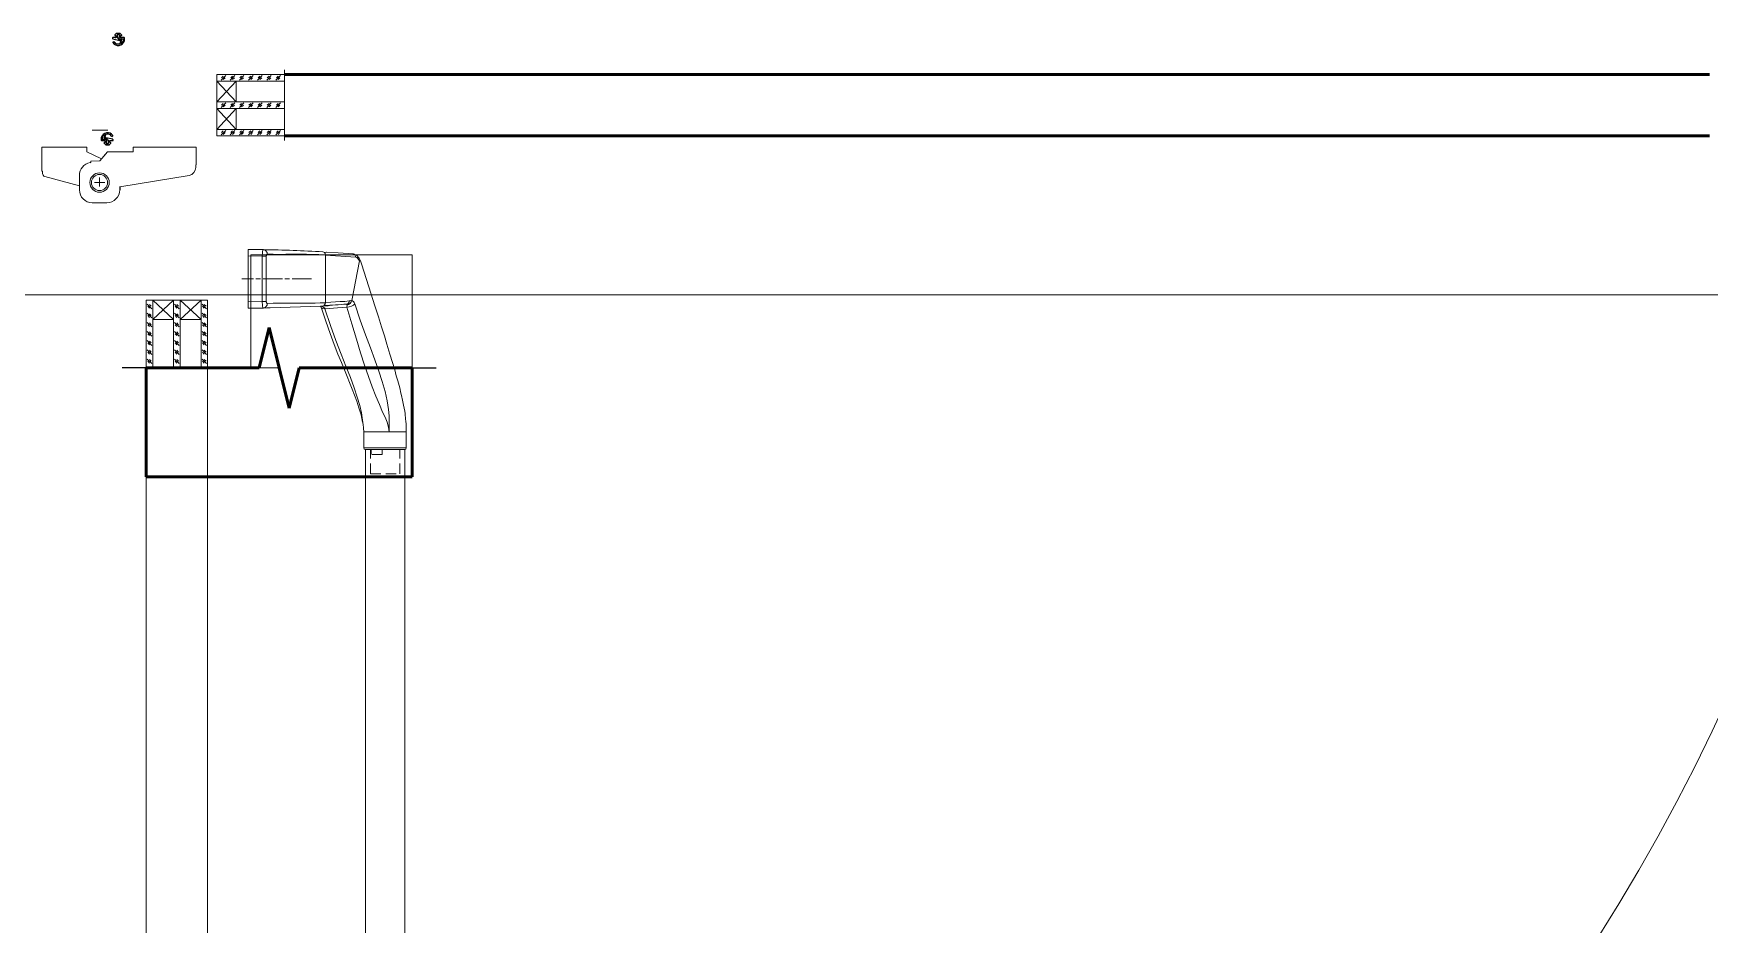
# Model space of a CAD drawing. Header units: millimetres. Extents: x -7155 to 483283, y -227682 to 148426.
# Drawn here: x 30536 to 31576, y 70454 to 71007 of the extents above; entities that cross this region are included whole.
import ezdxf

# ---------------------------------------------------------------- set-up
doc = ezdxf.new("R2010")
doc.units = ezdxf.units.MM
for name, pattern in [('CENTER2', [28.575, 19.05, -3.175, 3.175, -3.175]), ('CENTERLINE', [30, 12, -1.5, 3, -1.5, 12]), ('HIDDEN', [9.525, 6.35, -3.175])]:
    doc.linetypes.add(name, pattern=pattern)
doc.layers.add('001', color=7, linetype='Continuous')
for name, color, linetype, lineweight in [('Al', 59, 'Continuous', 13), ('Cen', 1, 'CENTER2', 13), ('OSN', 7, 'Continuous', 0), ('АР_Двери_внутренние_антипаника', 7, 'Continuous', 0), ('АР_Стены_Стекло', 4, 'Continuous', 13), ('Витражные конструкции', 252, 'Continuous', 15), ('СПДС_СИМВОЛЫ', 213, 'Continuous', 25)]:
    doc.layers.add(name, color=color, linetype=linetype, lineweight=lineweight)
doc.layers.add('РД_Витраж_проем', color=80, linetype='Continuous', lineweight=0, plot=False)

# ---------------------------------------------------------------- blocks, each defined once
blk = doc.blocks.new('ТПУ-45.02')
at = {"elevation": 0}
blk.add_lwpolyline([(-2, 2.5, -0.916659), (-1.5, 2.4), (-1.5, 1.4, -0.398231), (-1.6, 1.3), (-1.9, 1.3, 0.668179), (-2.1, 0.9), (-1.3, 0.1, 0.198912), (-1.1, 0), (1.2, 0, 0.198912), (1.3, 0.1), (2.1, 0.9, 0.668179), (2, 1.3), (1.6, 1.3, -0.414214), (1.5, 1.4), (1.5, 2.4, -0.904069), (2, 2.5), (3.3, 2.5, 0.414214), (3.5, 2.7), (3.5, 3.1, 0.327426), (3.3, 3.4), (-1, 4.3, 0.167079), (-1.2, 4.3, -0.978527), (-1.6, 4.8, 0.140808), (-1.5, 4.9), (-1, 6.4, -0.301775), (-0.8, 6.6, -0.191208), (1.6, 6.3, -0.2528), (1.7, 6.1, 0.249371), (1.8, 5.9, -0.087675), (2.5, 5.2, 0.34791), (2.8, 5.1), (3.3, 5.4, 0.434986), (3.4, 5.7, 0.631386), (-3.8, 4.5), (-3.8, 2.7, 0.423855), (-3.6, 2.5)], format="xyb", close=True, dxfattribs=at)
blk.add_lwpolyline([(-2, 4.3, 0.440609), (-1.8, 4), (-0.5, 3.8, -0.880439), (-0.6, 3.3), (-3.2, 3.3, -0.266716), (-1.7, 6.2, -0.681981), (-1.5, 6.1)], format="xyb", close=True)
blk.add_lwpolyline([(0.6, 0.7, 0.413945), (0.7, 0.8), (0.7, 2.4, 0.414214), (0.5, 2.7), (-0.4, 2.7, 0.414214), (-0.7, 2.4), (-0.7, 0.8, 0.413945), (-0.5, 0.7), (0.6, 0.7)], format="xyb")
blk = doc.blocks.new('РУ-65.05')
blk.add_blockref('ТПУ-45.02', (-2.6, -2.5))
blk = doc.blocks.new('petlia_dv')
for p, q in [((-59.9, 22), (-59.9, 11)), ((-59.9, 22), (-24.3, 22)), ((-20.9, 22), (-24.3, 22)), ((-20.9, 22), (-20.9, 19)), ((7.9, 22), (32.5, 22)), ((7.9, 22), (7.9, 19)), ((35.9, 22), (32.5, 22)), ((35.9, 22), (35.9, 7)), ((-59.9, 11), (-59.7, 11)), ((-59.7, 11), (-59.7, 9.4)), ((-20.9, 19), (-4.9, 19)), ((-4.9, 19), (-0.2, 13.4)), ((-4.9, 19), (-2.7, 16.3)), ((7.9, 19), (-1.3, 14.8)), ((-0.2, 13.4), (5.5, 13.3)), ((5.5, 13.3), (5.5, 12.4)), ((5.9, 12.3), (5.5, 12.4)), ((-12.5, -2.6), (-55.6, 4.4)), ((12.5, 4.5), (12.5, -4.5)), ((12.5, -2), (33.9, 3.8)), ((35.9, 7), (35.4, 7)), ((35.4, 7), (35.4, 5.7)), ((-12.5, -2.6), (-12.5, -4.5)), ((12.5, -2.4), (12.5, -4.5)), ((4.5, -12.5), (-4.5, -12.5)), ((-4.5, -12.5), (4.5, -12.5))]:
    blk.add_line(p, q)
for radius in [6, 5]:
    blk.add_circle((0, 0), radius)
for centre, radius, start, end in [((4.5, 4.5), 8, 0, 80), ((-54.7, 9.4), 5, 180, 260), ((33.4, 5.7), 2, 285, 0), ((-4.5, -4.5), 8, 180, 270), ((-4.5, -4.5), 8, 180, 270), ((4.5, -4.5), 8, 270, 0), ((4.5, -4.5), 8, 270, 0)]:
    blk.add_arc(centre, radius, start, end)
at = {"layer": '001'}
blk.add_line((-12.5, -2.5), (-12.5, -4.5), dxfattribs=at)
at = {"layer": 'Cen', "ltscale": 0.5}
blk.add_line((3.2, 0), (-3.2, 0), dxfattribs=at)
at = {"layer": 'Cen', "ltscale": 0.3}
blk.add_line((0, 3.2), (0, -2.8), dxfattribs=at)
blk = doc.blocks.new('Стекло 4 мм разрез')
at = {"layer": 'Al'}
for p, q in [((-2, -41.9), (-2, 0)), ((2, -41.9), (2, 0))]:
    blk.add_line(p, q, dxfattribs=at)
at = {"layer": 'Al', "ltscale": 4}
blk.add_line((2, 0), (-2, 0), dxfattribs=at)
at = {"layer": 'Al', "color": 5, "linetype": 'Continuous'}
for p, q in [((-1.4, -5.4), (1.4, -2.5)), ((-1.4, -11), (1.4, -8.2)), ((-1.1, -3.9), (0, -2.8)), ((-1.1, -9.6), (0, -8.5)), ((0, -5.1), (1.1, -3.9)), ((0, -10.8), (1.1, -9.6)), ((-1.4, -16.7), (1.4, -13.9)), ((-1.4, -22.4), (1.4, -19.6)), ((-1.1, -15.3), (0, -14.2)), ((-1.1, -21), (0, -19.8)), ((0, -16.4), (1.1, -15.3)), ((-1.4, -28.1), (1.4, -25.2)), ((-1.4, -33.7), (1.4, -30.9)), ((-1.1, -26.6), (0, -25.5)), ((-1.1, -32.3), (0, -31.2)), ((0, -22.1), (1.1, -21)), ((0, -27.8), (1.1, -26.6)), ((-1.4, -39.4), (1.4, -36.6)), ((-1.1, -38), (0, -36.9)), ((0, -33.5), (1.1, -32.3)), ((0, -39.1), (1.1, -38))]:
    blk.add_line(p, q, dxfattribs=at)
blk = doc.blocks.new('СПД 38 4+4+4')
at = {"layer": 'Al', "ltscale": 4}
for p, q in [((4, 0), (17, -12)), ((4, -12), (17, 0)), ((21, 0), (34, -12)), ((21, -12), (34, 0))]:
    blk.add_line(p, q, dxfattribs=at)
for points in [[(4, 0), (17, 0), (17, -12), (4, -12)], [(21, 0), (34, 0), (34, -12), (21, -12)]]:
    blk.add_lwpolyline(points, close=True, dxfattribs=at)
at = {"layer": 'Cen', "ltscale": 5}
blk.add_line((41, -41.9), (-3, -41.9), dxfattribs=at)
at = {"layer": 'Al', "ltscale": 4}
for p in [(2, 0), (19, 0), (36, 0)]:
    blk.add_blockref('Стекло 4 мм разрез', p, dxfattribs=at)

msp = doc.modelspace()

# ---------------------------------------------------------------- linework, layer by layer
at = {"color": 18, "lineweight": 50, "true_color": 0x000000}
for p, q in [((30681.8, 70824.8), (30675.6, 70799.8)), ((30694.3, 70774.8), (30681.8, 70824.8)), ((30675.6, 70799.8), (30605.6, 70799.8)), ((30605.6, 70799.8), (30605.6, 70732.2)), ((30700.6, 70799.8), (30694.3, 70774.8)), ((30770.6, 70799.8), (30700.6, 70799.8)), ((30770.6, 70732.2), (30770.6, 70799.8)), ((30605.6, 70732.2), (30770.6, 70732.2))]:
    msp.add_line(p, q, dxfattribs=at)
at = {"layer": 'OSN', "color": 18, "true_color": 0x000000}
msp.add_line((30572, 70947.3), (30581.8, 70947.3), dxfattribs=at)
at = {"layer": 'АР_Двери_внутренние_антипаника', "color": 18, "linetype": 'Continuous', "true_color": 0x000000}
for p, q in [((30668.9, 70836.7), (30668.9, 70873.2)), ((30668.9, 70873.2), (30678.3, 70873.1)), ((30677.6, 70869.1), (30668.9, 70869.2)), ((30677.6, 70869.9), (30677.7, 70870.7)), ((30677.6, 70869.1), (30677.6, 70869.9)), ((30677.6, 70840.8), (30677.6, 70869.1)), ((30677.6, 70869.1), (30680.1, 70869.1)), ((30677.7, 70871.4), (30677.8, 70872)), ((30677.7, 70870.7), (30677.7, 70871.4)), ((30677.8, 70872), (30678, 70872.8)), ((30678, 70872.8), (30678.3, 70873.1)), ((30679.2, 70872.9), (30678.3, 70873.1)), ((30679.6, 70872.6), (30679.2, 70872.9)), ((30680, 70872.2), (30679.6, 70872.6)), ((30680.3, 70871.8), (30680, 70872.2)), ((30680.2, 70869.5), (30680.1, 70869.3)), ((30680.1, 70869.3), (30680.1, 70869.1)), ((30680.1, 70869.1), (30680.1, 70840.8)), ((30680.3, 70869.9), (30680.2, 70869.5)), ((30680.6, 70871.3), (30680.3, 70871.8)), ((30680.5, 70870.1), (30680.3, 70869.9)), ((30680.7, 70870.2), (30680.5, 70870.1)), ((30680.7, 70870.2), (30680.6, 70871.3)), ((30684.3, 70870.2), (30680.7, 70870.2)), ((30688.5, 70870.1), (30684.3, 70870.2)), ((30692.3, 70870.2), (30688.5, 70870.1)), ((30697, 70870.2), (30692.3, 70870.2)), ((30700.9, 70870.2), (30697, 70870.2)), ((30705, 70870.2), (30700.9, 70870.2)), ((30708.8, 70870.1), (30705, 70870.2)), ((30712.8, 70870), (30708.8, 70870.1)), ((30716.8, 70869.8), (30712.8, 70870)), ((30715.2, 70871.8), (30715.8, 70871.6)), ((30715.8, 70871.6), (30724.7, 70871.1)), ((30715.8, 70871.6), (30716.3, 70871.2)), ((30716.3, 70871.2), (30716.7, 70870.6)), ((30716.7, 70870.6), (30716.8, 70869.8)), ((30716.8, 70840.1), (30716.8, 70869.8)), ((30716.8, 70840.3), (30716.8, 70869.6)), ((30735.6, 70868.4), (30716.8, 70869.6)), ((30717.7, 70871.5), (30717.4, 70871.5)), ((30724.7, 70871.1), (30734, 70870.4)), ((30733.2, 70841.5), (30738, 70866.1)), ((30734.3, 70870.3), (30734, 70870.4)), ((30734.6, 70870.2), (30734.3, 70870.3)), ((30735.1, 70869.8), (30734.6, 70870.2)), ((30736.1, 70869.6), (30734.6, 70870.2)), ((30735.5, 70869.1), (30735.1, 70869.8)), ((30735.6, 70868.4), (30735.5, 70869.1)), ((30736.2, 70868.2), (30735.6, 70868.4)), ((30737.8, 70867.7), (30736.1, 70869.6)), ((30736.9, 70867.6), (30736.2, 70868.2)), ((30738, 70866.1), (30736.9, 70867.6)), ((30738.6, 70866.1), (30737.8, 70867.7)), ((30738.1, 70866.9), (30737.8, 70867.7)), ((30737.8, 70867.7), (30737.8, 70867.7)), ((30738, 70866.1), (30738.1, 70866.9)), ((30739.3, 70864.2), (30738.6, 70866.1)), ((30742.3, 70854.6), (30739.3, 70864.2)), ((30745, 70846), (30742.3, 70854.6)), ((30747.5, 70838.3), (30745, 70846)), ((30668.9, 70840.7), (30677.6, 70840.8)), ((30678.3, 70836.8), (30668.9, 70836.7)), ((30677.6, 70840.8), (30680.1, 70840.8)), ((30677.6, 70840), (30677.6, 70840.8)), ((30677.7, 70839.3), (30677.6, 70840)), ((30677.7, 70838.6), (30677.7, 70839.3)), ((30677.8, 70837.9), (30677.7, 70838.6)), ((30678, 70837.1), (30677.8, 70837.9)), ((30678.3, 70836.8), (30678, 70837.1)), ((30678.3, 70836.8), (30679.2, 70837.1)), ((30680.4, 70836.9), (30678.3, 70836.8)), ((30679.2, 70837.1), (30679.6, 70837.3)), ((30679.6, 70837.3), (30680, 70837.7)), ((30680, 70837.7), (30680.3, 70838.2)), ((30680.1, 70840.8), (30680.1, 70840.6)), ((30680.1, 70840.6), (30680.2, 70840.4)), ((30680.2, 70840.4), (30680.2, 70840.2)), ((30680.2, 70840.2), (30680.3, 70840.1)), ((30680.3, 70840.1), (30680.5, 70839.8)), ((30680.3, 70838.2), (30680.6, 70838.7)), ((30682.6, 70836.9), (30680.4, 70836.9)), ((30680.5, 70839.8), (30680.7, 70839.7)), ((30680.6, 70838.7), (30680.7, 70839.7)), ((30680.7, 70839.7), (30684.4, 70839.8)), ((30713.7, 70838.1), (30682.6, 70836.9)), ((30684.4, 70839.8), (30688.7, 70839.8)), ((30688.7, 70839.8), (30692.5, 70839.8)), ((30692.5, 70839.8), (30697.3, 70839.8)), ((30697.3, 70839.8), (30701.2, 70839.8)), ((30701.2, 70839.8), (30704.5, 70839.8)), ((30704.5, 70839.8), (30707.4, 70839.8)), ((30707.4, 70839.8), (30710.5, 70839.9)), ((30710.5, 70839.9), (30713.6, 70840)), ((30713.6, 70840), (30716.8, 70840.1)), ((30713.7, 70838.1), (30714.2, 70837.4)), ((30715.2, 70838.1), (30713.8, 70838.1)), ((30714, 70838.1), (30716, 70838.2)), ((30714.1, 70838.1), (30714.7, 70837.9)), ((30714.2, 70837.4), (30717.1, 70828.6)), ((30714.2, 70837.4), (30714.4, 70837)), ((30714.4, 70837), (30714.8, 70836.7)), ((30714.7, 70837.9), (30714.9, 70837.8)), ((30714.8, 70836.7), (30715.3, 70836.6)), ((30714.9, 70837.8), (30715, 70837.7)), ((30715, 70837.7), (30715.3, 70837.6)), ((30715.8, 70838.3), (30715.2, 70838.1)), ((30715.3, 70837.6), (30715.8, 70837.2)), ((30715.3, 70836.6), (30716.5, 70836.4)), ((30716.3, 70838.8), (30715.8, 70838.3)), ((30715.8, 70837.2), (30716.4, 70836.7)), ((30716, 70838.2), (30717.5, 70838.3)), ((30716, 70838.2), (30716, 70838.3)), ((30716.7, 70839.4), (30716.3, 70838.8)), ((30716.4, 70836.7), (30716.5, 70836.4)), ((30716.5, 70836.4), (30719.9, 70826.1)), ((30716.9, 70836.4), (30716.5, 70836.4)), ((30716.8, 70840.1), (30716.7, 70839.4)), ((30716.8, 70840.3), (30720.2, 70840.5)), ((30716.8, 70840), (30716.8, 70840.3)), ((30716.8, 70839.9), (30716.8, 70840)), ((30724.4, 70836.9), (30716.9, 70836.4)), ((30717.5, 70838.3), (30718.6, 70838.3)), ((30718.6, 70838.3), (30719.1, 70838.4)), ((30719.1, 70838.5), (30719.3, 70838.5)), ((30719.1, 70838.4), (30719.1, 70838.5)), ((30719.1, 70838.4), (30719.1, 70838.4)), ((30719.3, 70838.5), (30719.8, 70838.6)), ((30719.8, 70838.6), (30719.8, 70838.6)), ((30720.2, 70840.5), (30723, 70840.7)), ((30723, 70840.7), (30725.9, 70840.9)), ((30730.1, 70837.3), (30724.4, 70836.9)), ((30725.9, 70840.9), (30728.8, 70841)), ((30728.8, 70841), (30731.6, 70841.3)), ((30730.7, 70839.4), (30730.1, 70839.3)), ((30730.1, 70839.1), (30730.1, 70839.3)), ((30730.1, 70839.3), (30730.1, 70839.3)), ((30731.1, 70839.1), (30730.1, 70838.8)), ((30730.1, 70839), (30730.1, 70839.1)), ((30730.1, 70838.9), (30730.1, 70839)), ((30730.1, 70838.8), (30730.1, 70838.9)), ((30730.2, 70838.7), (30730.1, 70838.8)), ((30730.1, 70837.8), (30730.2, 70838.2)), ((30730.1, 70837.5), (30730.1, 70837.8)), ((30731.5, 70837.5), (30730.1, 70837.3)), ((30730.1, 70837.3), (30730.1, 70837.5)), ((30733.3, 70827), (30730.1, 70837.3)), ((30730.1, 70837.3), (30730.1, 70837.3)), ((30730.2, 70838.2), (30730.2, 70838.7)), ((30731.2, 70839.9), (30730.7, 70839.4)), ((30732.1, 70839.7), (30731.1, 70839.1)), ((30731.5, 70840.5), (30731.2, 70839.9)), ((30731.6, 70841.3), (30731.5, 70840.5)), ((30733, 70837.9), (30731.5, 70837.5)), ((30731.6, 70841.3), (30731.8, 70841.3)), ((30731.8, 70841.3), (30731.9, 70841.3)), ((30731.9, 70841.3), (30732, 70841.4)), ((30732, 70841.4), (30732.4, 70841.6)), ((30732, 70841.4), (30732, 70841.4)), ((30732, 70841.4), (30732, 70841.4)), ((30732, 70841.4), (30732, 70841.4)), ((30732, 70841.4), (30732, 70841.4)), ((30732, 70841.4), (30732, 70841.4)), ((30732, 70841.4), (30732, 70841.4)), ((30732, 70841.4), (30732, 70841.4)), ((30732, 70841.4), (30732, 70841.4)), ((30732, 70841.4), (30732, 70841.4)), ((30732, 70841.4), (30732, 70841.4)), ((30732, 70841.4), (30732, 70841.4)), ((30732, 70841.4), (30732, 70841.4)), ((30732, 70841.4), (30732, 70841.4)), ((30732.8, 70840.6), (30732.1, 70839.7)), ((30732.4, 70841.6), (30732.9, 70841.7)), ((30733.2, 70841.5), (30732.8, 70840.6)), ((30732.9, 70841.7), (30733.1, 70841.7)), ((30734.3, 70838.7), (30733, 70837.9)), ((30733.1, 70841.7), (30733.2, 70841.5)), ((30733.2, 70841.5), (30734.2, 70840.8)), ((30734.2, 70840.8), (30734.7, 70840.2)), ((30735.1, 70839.4), (30734.3, 70838.7)), ((30734.7, 70840.2), (30735.1, 70839.4)), ((30735.1, 70839.4), (30738.4, 70829.3)), ((30749.7, 70831.4), (30747.5, 70838.3)), ((30717.1, 70828.6), (30719.8, 70821)), ((30719.9, 70826.1), (30723.2, 70816.8)), ((30736, 70817.6), (30733.3, 70827)), ((30738.4, 70829.3), (30741.7, 70820.3)), ((30751.6, 70825.1), (30749.7, 70831.4)), ((30753.4, 70819.5), (30751.6, 70825.1)), ((30719.8, 70821), (30722.3, 70814.2)), ((30722.3, 70814.2), (30724.6, 70808.3)), ((30723.2, 70816.8), (30726.5, 70808.3)), ((30738.6, 70809.1), (30736, 70817.6)), ((30741.7, 70820.3), (30744.7, 70812.1)), ((30754.9, 70814.5), (30753.4, 70819.5)), ((30756.8, 70808.3), (30754.9, 70814.5)), ((30724.6, 70808.3), (30726.7, 70803.1)), ((30726.5, 70808.3), (30729.5, 70800.7)), ((30726.7, 70803.1), (30728.6, 70798.5)), ((30741.1, 70801.4), (30738.6, 70809.1)), ((30744.7, 70812.1), (30747.5, 70804.6)), ((30747.5, 70804.6), (30749.9, 70797.7)), ((30758.4, 70803.1), (30756.8, 70808.3)), ((30759.8, 70798.6), (30758.4, 70803.1)), ((30728.6, 70798.5), (30730.3, 70794.4)), ((30729.5, 70800.7), (30732.3, 70793.7)), ((30730.3, 70794.4), (30731.8, 70790.7)), ((30732.3, 70793.7), (30734.7, 70787.3)), ((30743.6, 70794.3), (30741.1, 70801.4)), ((30745.9, 70788), (30743.6, 70794.3)), ((30749.9, 70797.7), (30752.1, 70791.2)), ((30760.8, 70794.8), (30759.8, 70798.6)), ((30761.7, 70791.6), (30760.8, 70794.8)), ((30731.8, 70790.7), (30733.5, 70786.5)), ((30733.5, 70786.5), (30734.9, 70782.8)), ((30734.7, 70787.3), (30736.6, 70781.6)), ((30734.9, 70782.8), (30736.3, 70779)), ((30736.6, 70781.6), (30738.1, 70776.4)), ((30748.1, 70782.2), (30745.9, 70788)), ((30750.3, 70777), (30748.1, 70782.2)), ((30752.1, 70791.2), (30753.9, 70785.1)), ((30753.9, 70785.1), (30755.2, 70779.3)), ((30762.5, 70788.8), (30761.7, 70791.6)), ((30763.1, 70786.6), (30762.5, 70788.8)), ((30763.5, 70784.8), (30763.1, 70786.6)), ((30764.1, 70782.5), (30763.5, 70784.8)), ((30764.7, 70779.7), (30764.1, 70782.5)), ((30736.3, 70779), (30737.6, 70774.9)), ((30737.6, 70774.9), (30738.9, 70770.6)), ((30738.1, 70776.4), (30739.1, 70771.9)), ((30739.1, 70771.9), (30739.6, 70768.8)), ((30752.3, 70772.3), (30750.3, 70777)), ((30753.8, 70769.1), (30752.3, 70772.3)), ((30755.2, 70779.3), (30756, 70773.8)), ((30756, 70773.8), (30756.3, 70770)), ((30765.3, 70776.5), (30764.7, 70779.7)), ((30766, 70772.8), (30765.3, 70776.5)), ((30766.2, 70771.4), (30766, 70772.8)), ((30766.4, 70770.1), (30766.2, 70771.4)), ((30738.9, 70770.6), (30739.9, 70766.1)), ((30739.6, 70768.8), (30740, 70765.9)), ((30739.9, 70766.3), (30740.2, 70764.8)), ((30740.2, 70764.8), (30740.4, 70762.4)), ((30740.6, 70760), (30740.4, 70762.4)), ((30755.1, 70766), (30753.8, 70769.1)), ((30756, 70763), (30755.1, 70766)), ((30756.4, 70760), (30756, 70763)), ((30756.3, 70770), (30756.3, 70766.4)), ((30756.3, 70766.4), (30756.4, 70763.1)), ((30756.4, 70763.1), (30756.4, 70760)), ((30766.5, 70768.9), (30766.4, 70770.1)), ((30766.6, 70767.8), (30766.5, 70768.9)), ((30766.7, 70766.7), (30766.6, 70767.8)), ((30766.9, 70764.7), (30766.7, 70766.7)), ((30767, 70760), (30766.9, 70764.7)), ((30740.6, 70760), (30740.6, 70750)), ((30740.6, 70760), (30740.7, 70760)), ((30740.7, 70760), (30756.4, 70760)), ((30756.4, 70760), (30767, 70760)), ((30767, 70750), (30767, 70760)), ((30767, 70750), (30767, 70760)), ((30740.6, 70750), (30756.4, 70750)), ((30755.8, 70749), (30741.6, 70749)), ((30741.6, 70749), (30741.6, 70048.6)), ((30766, 70749), (30755.8, 70749)), ((30756.4, 70750), (30767, 70750)), ((30766, 70749), (30766, 70048.6))]:
    msp.add_line(p, q, dxfattribs=at)
at = {"layer": 'АР_Двери_внутренние_антипаника', "color": 18, "linetype": 'CENTERLINE', "true_color": 0x000000}
msp.add_line((30708.1, 70855), (30664.9, 70855), dxfattribs=at)
at = {"layer": 'АР_Двери_внутренние_антипаника', "color": 18, "linetype": 'HIDDEN', "true_color": 0x000000}
for p, q in [((30744.8, 70734), (30744.8, 70749)), ((30745.1, 70746), (30745.1, 70749)), ((30752.1, 70746), (30745.1, 70746)), ((30752.1, 70746), (30752.1, 70749)), ((30762.9, 70734), (30762.9, 70749)), ((30744.8, 70734), (30762.9, 70734))]:
    msp.add_line(p, q, dxfattribs=at)
at = {"layer": 'АР_Двери_внутренние_антипаника', "color": 18, "linetype": 'Continuous', "true_color": 0x000000}
for centre, radius, start, end in [((30661.5, 69873.2), 1000, 86.9219, 89.0377), ((30658.2, 71836.7), 1000, 273.3082, 274.1216), ((30741.6, 70750), 1, 180, 270), ((30766, 70750), 1, 270, 0)]:
    msp.add_arc(centre, radius, start, end, dxfattribs=at)
msp.add_point((30668.9, 70855), dxfattribs=at)
at = {"layer": 'АР_Стены_Стекло', "color": 18, "lineweight": 50, "true_color": 0x000000}
for p, q in [((30691.4, 70981.7), (31575.9, 70981.7)), ((30691.4, 70943.7), (31575.9, 70943.7))]:
    msp.add_line(p, q, dxfattribs=at)
at = {"layer": 'Витражные конструкции', "color": 18, "ltscale": 75, "true_color": 0x000000}
for p, q in [((30770.6, 70869.8), (30670.6, 70869.8)), ((30670.6, 70869.8), (30670.6, 70799.8)), ((30770.6, 70799.8), (30770.6, 70869.8)), ((30670.6, 70799.8), (30688.1, 70799.8)), ((30700.6, 70799.8), (30770.6, 70799.8))]:
    msp.add_line(p, q, dxfattribs=at)
at = {"layer": 'Витражные конструкции', "color": 18, "linetype": 'Continuous', "lineweight": 9, "true_color": 0x000000}
for p, q in [((30605.6, 70841.8), (30605.6, 69908.8)), ((30643.6, 70841.8), (30605.6, 70841.8)), ((30643.6, 69908.8), (30643.6, 70841.8))]:
    msp.add_line(p, q, dxfattribs=at)
at = {"layer": 'Витражные конструкции', "color": 18, "linetype": 'Continuous', "lineweight": 9, "true_color": 0x000000, "extrusion": (0, 0, -1)}
msp.add_arc((-30511.4, 71082.2), 1180.9, 187.3599, 263.5686, dxfattribs=at)
at = {"layer": 'РД_Витраж_проем', "color": 18, "linetype": 'Continuous', "lineweight": 0, "true_color": 0x000000}
msp.add_line((44500, 70845), (28700, 70845), dxfattribs=at)
at = {"layer": 'СПДС_СИМВОЛЫ', "color": 18, "linetype": 'Continuous', "ltscale": 5, "true_color": 0x000000}
for p, q in [((30681.8, 70824.8), (30675.6, 70799.8)), ((30694.3, 70774.8), (30681.8, 70824.8)), ((30605.6, 70799.8), (30590.6, 70799.8)), ((30675.6, 70799.8), (30605.6, 70799.8)), ((30700.6, 70799.8), (30694.3, 70774.8)), ((30770.6, 70799.8), (30700.6, 70799.8)), ((30770.6, 70799.8), (30785.6, 70799.8))]:
    msp.add_line(p, q, dxfattribs=at)

# ---------------------------------------------------------------- block references
at = {"color": 18, "true_color": 0x000000, "rotation": 180}
msp.add_blockref('РУ-65.05', (30585.6, 71004.7), dxfattribs=at)
at = {"color": 18, "true_color": 0x000000}
msp.add_blockref('РУ-65.05', (30584.1, 70940.7), dxfattribs=at)
at = {"layer": 'Al', "color": 18, "ltscale": 4, "true_color": 0x000000, "xscale": -1}
for p, rotation in [((30649.5, 70981.7), 90), ((30643.6, 70841.8), 359.9999999999999)]:
    msp.add_blockref('СПД 38 4+4+4', p, dxfattribs=dict(at, rotation=rotation))
at = {"layer": 'OSN', "color": 18, "true_color": 0x000000, "xscale": -1}
msp.add_blockref('petlia_dv', (30576.6, 70914.7), dxfattribs=at)

doc.saveas('drawing.dxf')
